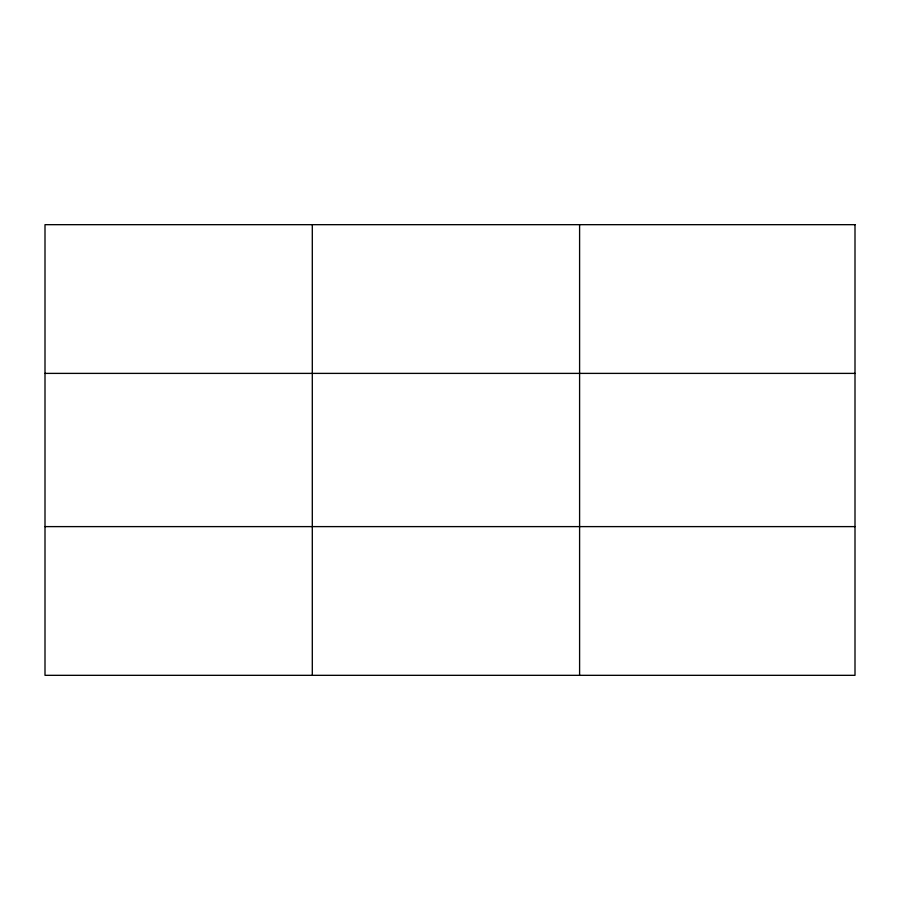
<?xml version="1.0" encoding="UTF-8"?>
<svg xmlns="http://www.w3.org/2000/svg" width="900" height="900" viewBox="0 0 900 900"><rect width="100%" height="100%" fill="white"/><g stroke="black" fill="none" stroke-linecap="round" stroke-linejoin="round"><path stroke-width="1.35" d="M312.3 675.326L312.3 224.674M579.6 675.326L579.6 224.674M45 373.387L855 373.387M45 526.613L855 526.613M855 224.674L855 675.326L45 675.326L45 224.674L855 224.674"/></g></svg>
